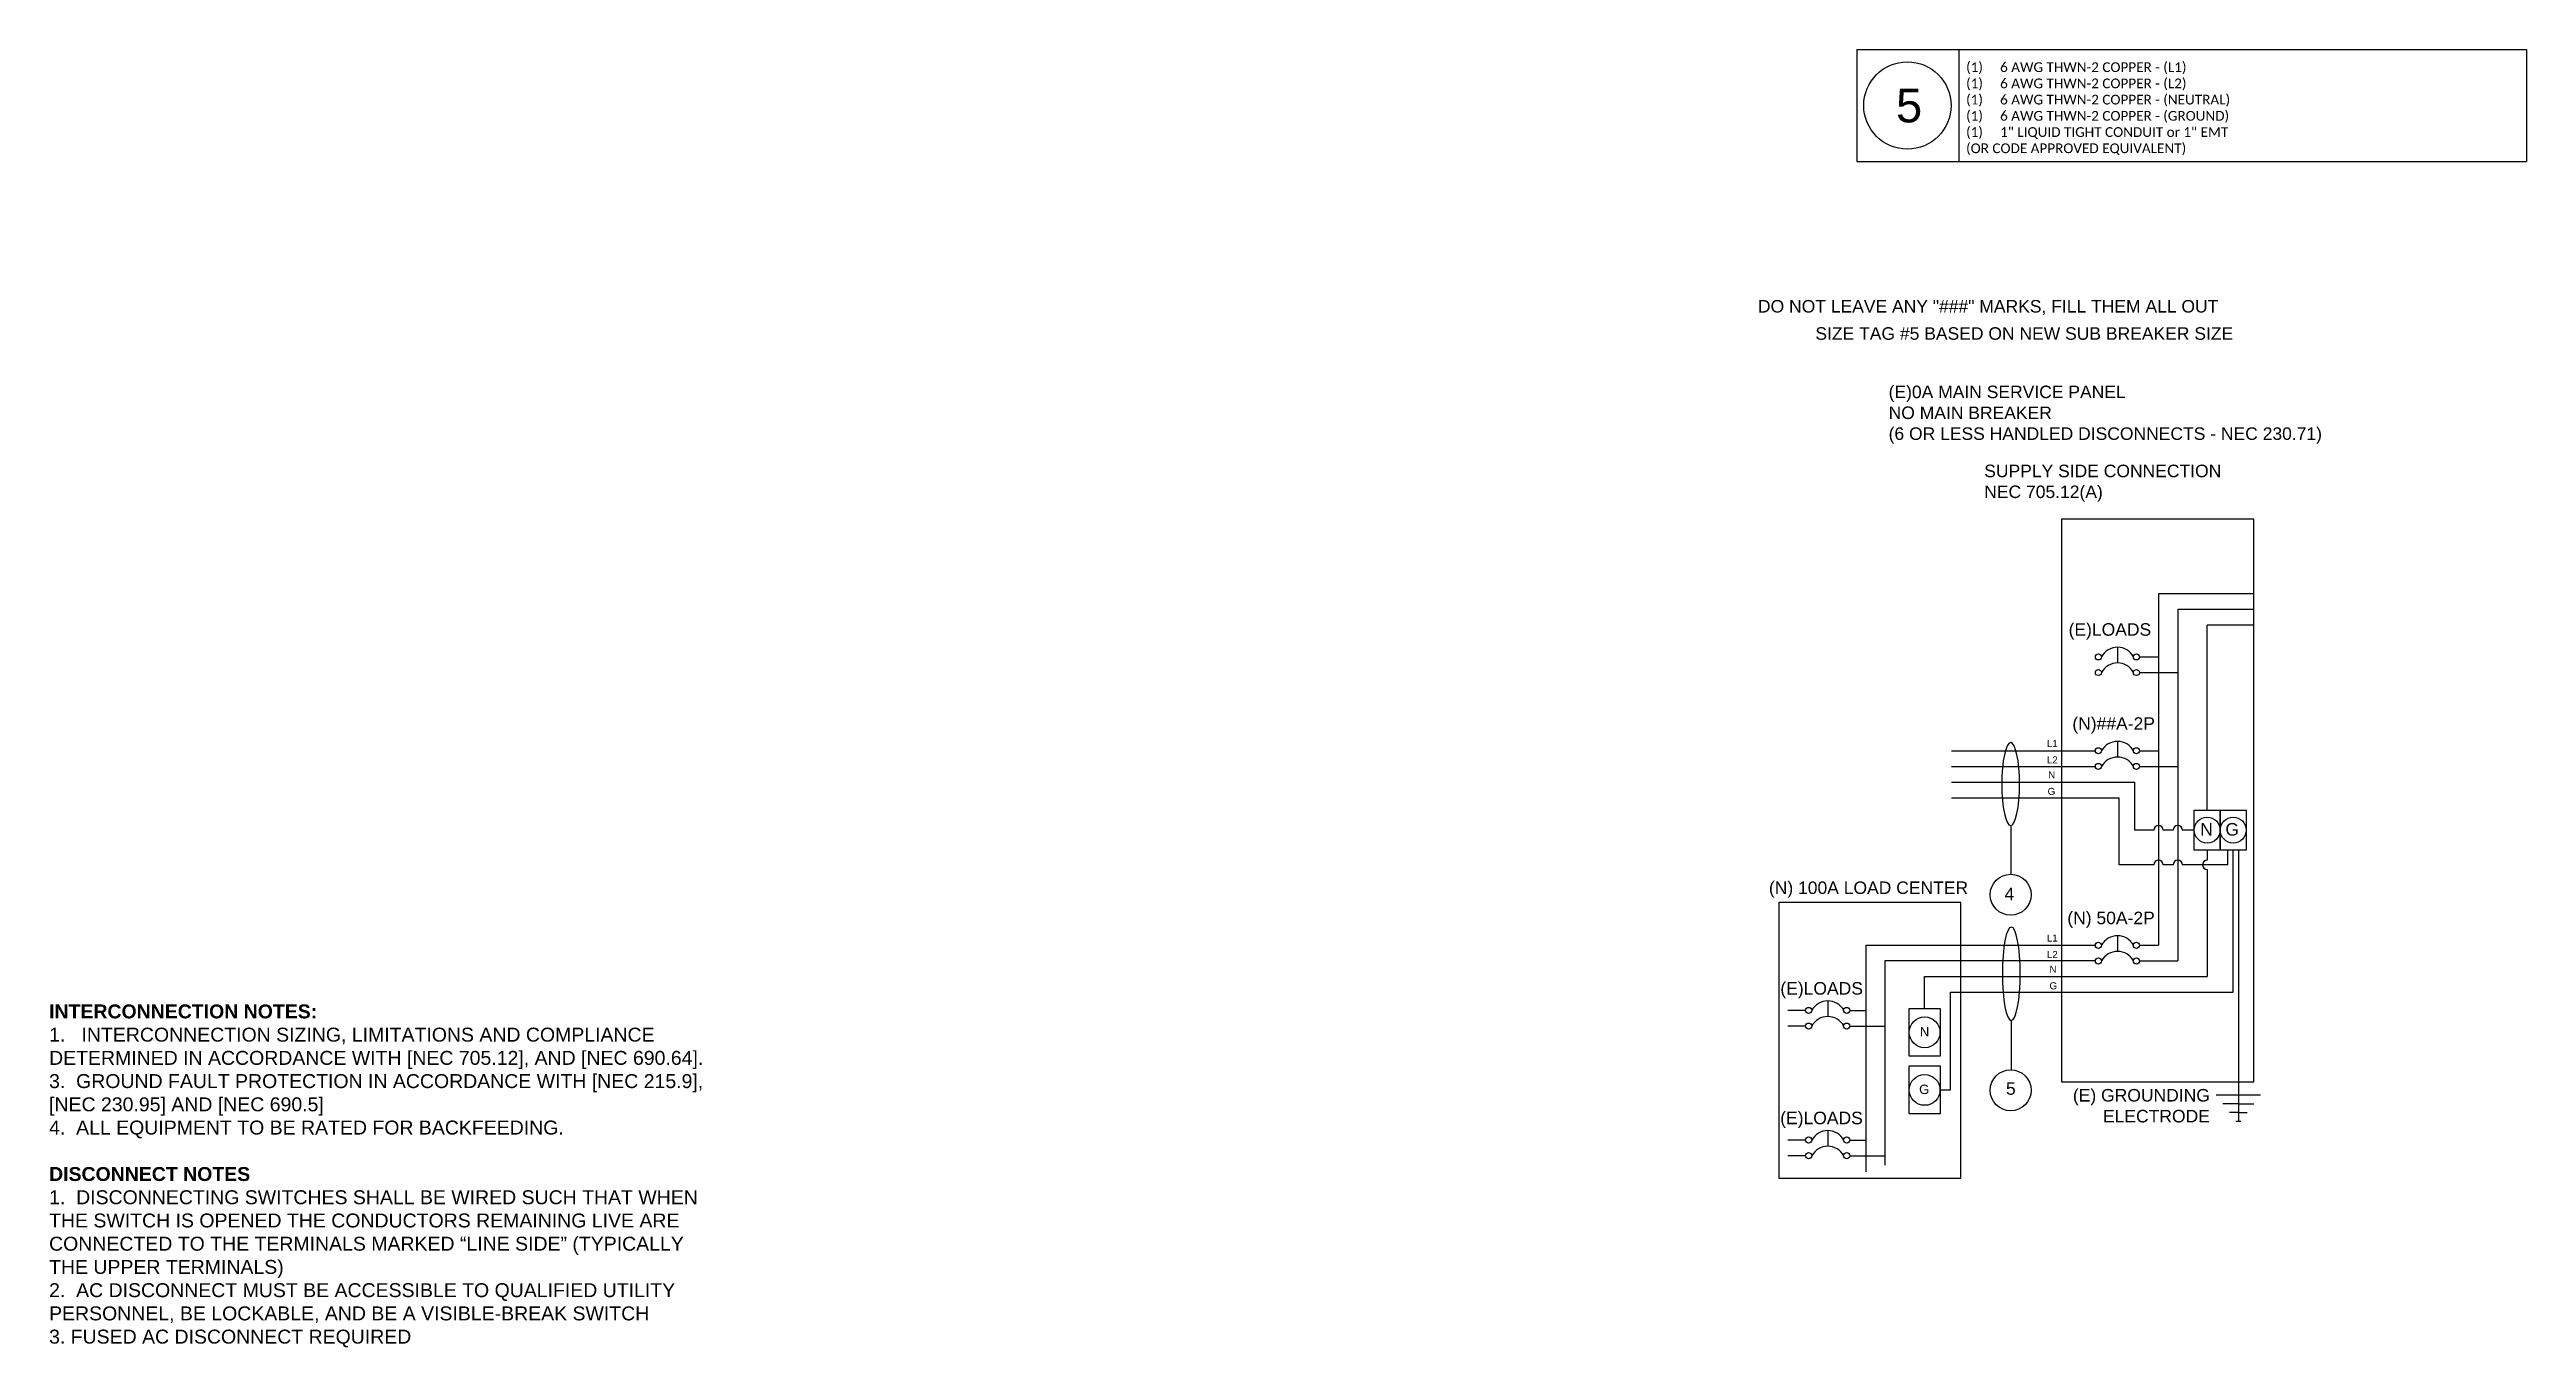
# Model space of a CAD drawing. Header units: inches. Extents: x -91 to 67, y -66 to 120.
# Drawn here: x -91.3 to 67, y -65.9 to 17 of the extents above; entities outside this region: 1.
import ezdxf

# ---------------------------------------------------------------- set-up
doc = ezdxf.new("R2010")
doc.units = ezdxf.units.IN
doc.header["$MEASUREMENT"] = 0
doc.layers.add('Ground', color=3, linetype='Continuous')
doc.layers.add('Hidden', color=1, linetype='Continuous', lineweight=25, plot=False)
doc.layers.add('wirecallout', color=4, linetype='Continuous', lineweight=25)
doc.styles.get("Standard").update_dxf_attribs({"font": 'arial.ttf'})

# ---------------------------------------------------------------- blocks, each defined once
blk = doc.blocks.new('*T7')
at = {"color": 0, "linetype": 'ByBlock', "lineweight": -2, "transparency": 16777216}
for p, q in [((0, 0), (16.93, 0)), ((0, 0), (0, -8.06)), ((8.47, 0), (8.47, -8.06)), ((16.93, 0), (16.93, -8.06)), ((0, -2.7), (16.93, -2.7)), ((0, -5.38), (16.93, -5.38)), ((0, -8.06), (16.93, -8.06))]:
    blk.add_line(p, q, dxfattribs=at)
at = {"color": 0, "transparency": 16777216, "char_height": 1.1111, "width": 7.2667, "attachment_point": 7}
for s, insert in [('{\\fCalibri|b0|i0|c0;PV BREAK', (0.6, -2.1)), ('{\\fCalibri|b0|i0|c0;', (9.07, -2.1)), ('{\\fCalibri|b0|i0|c0;MAIN', (0.6, -4.78)), ('{\\fCalibri|b0|i0|c0;0', (9.07, -4.78)), ('{\\fCalibri|b0|i0|c0;BUS', (0.6, -7.46)), ('{\\fCalibri|b0|i0|c0;0', (9.07, -7.46))]:
    blk.add_mtext(s, dxfattribs=dict(at, insert=insert))

msp = doc.modelspace()

# ---------------------------------------------------------------- linework, layer by layer
at = {"ltscale": 15}
for p, q in [((24.21, 16.99), (67.01, 16.99)), ((24.21, 16.99), (24.21, 9.84)), ((30.73, 16.99), (30.73, 9.84)), ((67.01, 16.99), (67.01, 9.84)), ((24.21, 9.84), (67.01, 9.84))]:
    msp.add_line(p, q, dxfattribs=at)
for p, q in [((43.5, -17.79), (43.5, -40.24)), ((49.58, -17.79), (43.5, -17.79)), ((44.73, -18.79), (44.73, -41.24)), ((49.58, -18.79), (44.73, -18.79)), ((46.61, -31.6), (46.61, -19.79)), ((49.58, -19.79), (46.61, -19.79)), ((40.88, -21.2), (40.88, -22.2)), ((42.29, -21.81), (43.5, -21.81)), ((42.29, -22.81), (44.73, -22.81)), ((30.27, -27.81), (39.47, -27.81)), ((40.88, -27.2), (40.88, -28.2)), ((42.29, -27.81), (43.5, -27.81)), ((30.27, -28.81), (39.47, -28.81)), ((30.27, -29.81), (41.99, -29.81)), ((41.99, -32.88), (41.99, -29.81)), ((42.29, -28.81), (44.73, -28.81)), ((34.05, -32.59), (34.05, -35.7)), ((43.21, -32.88), (41.99, -32.88)), ((44.43, -32.88), (43.8, -32.88)), ((45.78, -32.88), (45.02, -32.88)), ((46.61, -34.17), (46.61, -34.81)), ((46.61, -35.39), (46.61, -42.23)), ((24.79, -40.24), (24.79, -54.72)), ((24.79, -40.24), (39.47, -40.24)), ((40.88, -39.63), (40.88, -40.63)), ((42.29, -40.24), (43.5, -40.24)), ((26.01, -41.23), (26.01, -54.28)), ((39.47, -41.23), (26.01, -41.23)), ((28.55, -44.27), (28.55, -42.23)), ((28.55, -42.23), (46.61, -42.23)), ((42.29, -41.24), (44.73, -41.24)), ((22.36, -43.79), (22.36, -44.79)), ((20.94, -44.4), (19.8, -44.4)), ((20.94, -45.4), (19.8, -45.4)), ((23.77, -44.4), (24.79, -44.4)), ((23.77, -45.4), (26.01, -45.4)), ((34.09, -45.05), (34.09, -48.19)), ((22.36, -52.07), (22.36, -53.07)), ((20.94, -52.68), (19.8, -52.68)), ((20.94, -53.68), (19.8, -53.68)), ((23.77, -52.68), (24.79, -52.68)), ((23.77, -53.68), (26.01, -53.68))]:
    msp.add_line(p, q)
for points in [[(49.58, -13.01), (37.29, -13.01), (37.29, -48.97), (49.58, -48.97)], [(45.78, -31.6), (47.44, -31.6), (47.44, -34.17), (45.78, -34.17)], [(30.87, -37.51), (19.23, -37.51), (19.23, -55.11), (30.87, -55.11)], [(27.57, -44.27), (29.54, -44.27), (29.54, -47.33), (27.57, -47.33)]]:
    msp.add_lwpolyline(points, close=True)
for centre, radius in [((27.45, 13.42), 2.79), ((39.66, -21.81), 0.195), ((42.09, -21.81), 0.195), ((39.66, -22.81), 0.195), ((42.09, -22.81), 0.195), ((39.66, -27.81), 0.195), ((42.09, -27.81), 0.195), ((39.66, -28.81), 0.195), ((42.09, -28.81), 0.195), ((46.61, -32.88), 0.829), ((34.05, -37.01), 1.31), ((39.66, -40.24), 0.195), ((39.66, -41.24), 0.195), ((42.09, -40.24), 0.195), ((42.09, -41.24), 0.195), ((21.14, -44.4), 0.195), ((23.57, -44.4), 0.195), ((21.14, -45.4), 0.195), ((23.57, -45.4), 0.195), ((28.55, -45.8), 0.983), ((34.05, -49.5), 1.31), ((21.14, -52.68), 0.195), ((21.14, -53.68), 0.195), ((23.57, -52.68), 0.195), ((23.57, -53.68), 0.195)]:
    msp.add_circle(centre, radius)
for centre, radius, start, end in [((40.88, -22.36), 1.16, 28.4636, 151.5364), ((40.88, -23.36), 1.16, 28.4636, 151.5364), ((40.88, -28.37), 1.16, 28.4636, 151.5364), ((40.88, -29.37), 1.16, 28.4636, 151.5364), ((43.5, -32.88), 0.293, 0, 180), ((44.73, -32.88), 0.293, 0, 180), ((46.61, -35.1), 0.293, 90, 270), ((40.88, -40.79), 1.16, 28.4636, 151.5364), ((40.88, -41.79), 1.16, 28.4636, 151.5364), ((22.36, -44.95), 1.16, 28.4636, 151.5364), ((22.36, -45.95), 1.16, 28.4636, 151.5364), ((22.36, -53.24), 1.16, 28.4636, 151.5364), ((22.36, -54.24), 1.16, 28.4636, 151.5364)]:
    msp.add_arc(centre, radius, start, end)
at = {"extrusion": (0, 0, -1)}
msp.add_ellipse((34.09, -42.06), major_axis=(0, 2.99), ratio=0.190954, dxfattribs=at)
at = {"layer": 'Ground'}
for p, q in [((30.27, -30.81), (40.99, -30.81)), ((40.99, -35.1), (40.99, -30.81)), ((47.93, -35.1), (47.93, -34.17)), ((48.27, -43.23), (48.27, -34.17)), ((48.61, -34.17), (48.6, -51.49)), ((43.21, -35.1), (40.99, -35.1)), ((44.43, -35.1), (43.8, -35.1)), ((47.93, -35.1), (45.02, -35.1)), ((30.2, -49.48), (30.2, -43.23)), ((30.2, -43.23), (48.27, -43.23)), ((29.54, -49.48), (30.2, -49.48)), ((50.01, -49.81), (47.19, -49.81)), ((48.6, -50.37), (47.61, -50.37)), ((48.6, -50.37), (49.59, -50.37)), ((48.6, -50.93), (48.03, -50.93)), ((48.75, -51.49), (48.45, -51.49)), ((48.6, -50.93), (49.17, -50.93))]:
    msp.add_line(p, q, dxfattribs=at)
for points in [[(47.44, -31.6), (49.09, -31.6), (49.1, -34.17), (47.44, -34.17)], [(27.57, -47.95), (29.54, -47.95), (29.54, -51), (27.57, -51)]]:
    msp.add_lwpolyline(points, close=True, dxfattribs=at)
for centre, radius in [((48.27, -32.88), 0.829), ((28.55, -49.48), 0.983)]:
    msp.add_circle(centre, radius, dxfattribs=at)
for centre in [(43.5, -35.1), (44.73, -35.1)]:
    msp.add_arc(centre, 0.293, 0, 180, dxfattribs=at)
at = {"layer": 'wirecallout', "color": 7, "extrusion": (0, 0, -1)}
msp.add_ellipse((34.05, -29.94), major_axis=(0, 2.65), ratio=0.215176, dxfattribs=at)

# ---------------------------------------------------------------- block references
msp.add_blockref('*T7', (33.79, 119.83))

# ---------------------------------------------------------------- texts
at = {"ltscale": 15, "insert": (31.2, 10.24), "char_height": 0.62171, "width": 29.1673, "attachment_point": 7}
msp.add_mtext('{\\fCalibri|b0|i0|c0|p34;(1)     6 AWG THWN-2 COPPER - (L1)^J(1)     6 AWG THWN-2 COPPER - (L2)^J(1)     6 AWG THWN-2 COPPER - (NEUTRAL)\\P(1)     6 AWG THWN-2 COPPER - (GROUND)^J(1)     1" LIQUID TIGHT CONDUIT or 1" EMT^J(OR CODE APPROVED EQUIVALENT)}', dxfattribs=at)
for s, width, gutter_width, heights, insert, char_height, attachment_point in [('5', 3.9266, 10.8, [0], (26.72, 14.5), 2.16, 1), ('(E)0A MAIN SERVICE PANEL\\PNO MAIN BREAKER \\P(6 OR LESS HANDLED DISCONNECTS - NEC 230.71)', 40.4427, 1, [0], (26.25, -4.48), 0.8, 1), ('\\pxi-3,l4,t4;(E)LOADS', 15.6401, 1, [0], (43.03, -19.66), 0.8, 3), ('(N)##A-2P', 15.6401, 1, [0], (43.27, -25.67), 0.8, 3), ('L1', 15.6401, 1, [0], (37.06, -27.12), 0.45, 3), ('L2', 15.6401, 1, [0], (37.06, -28.17), 0.45, 3), ('N', 15.6401, 1, [0], (36.9, -29.12), 0.45, 3), ('G', 15.6401, 1, [0], (36.9, -30.18), 0.45, 3), ('N', 15.6401, 1, [0], (46.97, -32.43), 0.8, 3), ('(N) 100A LOAD CENTER', 15.6401, 1, [0], (31.33, -36.16), 0.8, 3), ('4', 15.6401, 1, [0], (34.28, -36.56), 0.8, 3), ('L1', 15.6401, 1, [0], (37.06, -39.55), 0.45, 3), ('(N) 50A-2P', 15.6401, 1, [0], (43.26, -38.09), 0.8, 3), ('L2', 15.6401, 1, [0], (37.06, -40.6), 0.45, 3), ('\\pxi-3,l4,t4;(E)LOADS', 15.6401, 1, [0], (24.61, -42.59), 0.8, 3), ('G', 15.6401, 1, [0], (37.02, -42.6), 0.45, 3), ('N', 15.6401, 1, [0], (36.98, -41.54), 0.45, 3), ('{\\fArial|b1|i0|c0|p34;\\H0.58333x;\\P\\PINTERCONNECTION NOTES:\\P\\fArial|b0|i0|c0|p34;1.   INTERCONNECTION SIZING, LIMITATIONS AND COMPLIANCE DETERMINED IN ACCORDANCE WITH [NEC 705.12], AND [NEC 690.64].\\P3.  GROUND FAULT PROTECTION IN ACCORDANCE WITH [NEC 215.9], [NEC 230.95] AND [NEC 690.5]\\P4.  ALL EQUIPMENT TO BE RATED FOR BACKFEEDING.\\P\\P\\fArial|b1|i0|c0|p34;DISCONNECT NOTES\\P\\fArial|b0|i0|c0|p34;1.  DISCONNECTING SWITCHES SHALL BE WIRED SUCH THAT WHEN THE SWITCH IS OPENED THE CONDUCTORS REMAINING LIVE ARE CONNECTED TO THE TERMINALS MARKED “LINE SIDE” (TYPICALLY THE UPPER TERMINALS)\\P2.  AC DISCONNECT MUST BE ACCESSIBLE TO QUALIFIED UTILITY PERSONNEL, BE LOCKABLE, AND BE A VISIBLE-BREAK SWITCH\\P3. FUSED AC DISCONNECT REQUIRED}', 43.2084, 1.3, [47.35], (-91.31, -41.05), 1.52626, 1), ('N', 11.73, 0.75, [0], (28.85, -45.46), 0.6, 3), ('5', 15.6401, 1, [0], (34.37, -48.99), 0.8, 3), ('\\pxi-3,l5,t5;(E)^IGROUNDING ELECTRODE ', 15.6401, 1, [0], (46.78, -49.42), 0.8, 3), ('\\pxi-3,l4,t4;(E)LOADS', 15.6401, 1, [0], (24.6, -50.87), 0.8, 3)]:
    msp.add_mtext_dynamic_manual_height_columns(s, width=width, gutter_width=gutter_width, heights=heights, dxfattribs=dict(insert=insert, char_height=char_height, attachment_point=attachment_point))
at = {"insert": (32.36, -9.53), "char_height": 0.8, "width": 40.4427, "attachment_point": 1}
msp.add_mtext('SUPPLY SIDE CONNECTION\\PNEC 705.12(A)', dxfattribs=at)
at = {"layer": 'Ground', "attachment_point": 3}
for width, gutter_width, insert, char_height in [(15.6401, 1, (48.64, -32.43), 0.8), (11.73, 0.75, (28.85, -49.14), 0.6)]:
    msp.add_mtext_dynamic_manual_height_columns('G', width=width, gutter_width=gutter_width, heights=[0], dxfattribs=dict(at, insert=insert, char_height=char_height))
at = {"layer": 'Hidden', "char_height": 0.8, "attachment_point": 1}
for s, width, heights, insert in [('DO NOT LEAVE ANY "###" MARKS, FILL THEM ALL OUT', 31.9901, [3.06], (17.9, 0.99)), ('SIZE TAG #5 BASED ON NEW SUB BREAKER SIZE', 28.4674, [0.876], (21.57, -0.75))]:
    msp.add_mtext_dynamic_manual_height_columns(s, width=width, gutter_width=1, heights=heights, dxfattribs=dict(at, insert=insert))

doc.saveas('drawing.dxf')
